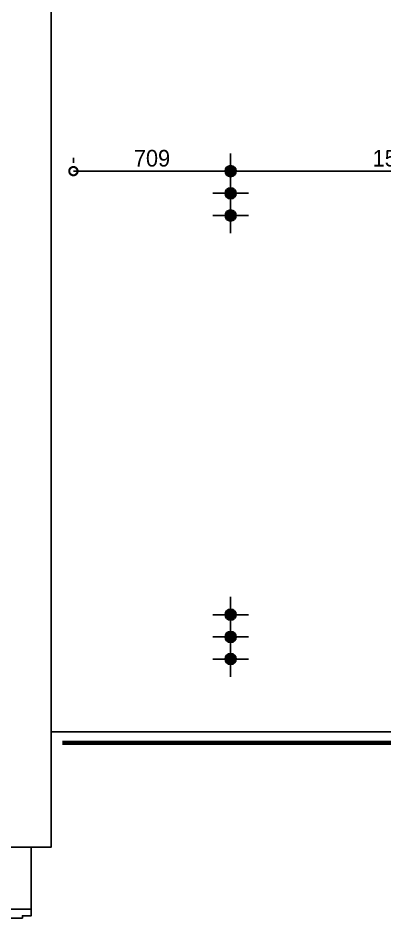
# Model space of a CAD drawing. Header units: inches. Extents: x 15866 to 103813, y -56635 to -28561.
# Drawn here: x 45366 to 47017, y -40715 to -36657 of the extents above; entities that cross this region are included whole.
import ezdxf

# ---------------------------------------------------------------- set-up
doc = ezdxf.new("R2010")
doc.units = ezdxf.units.IN
doc.header["$LTSCALE"] = 50
doc.header["$MEASUREMENT"] = 0
doc.linetypes.add('HID', pattern=[2.5, 1.5, -1])
for name, color, linetype in [('06-LIGHT', 4, 'Continuous'), ('07-DIM WAL', 5, 'Continuous'), ('2-con', 2, 'Continuous'), ('CEIL-LIGHT', 7, 'Continuous'), ('CO-DO-FR', 7, 'Continuous'), ('RC-LIGHT', 7, 'Continuous')]:
    doc.layers.add(name, color=color, linetype=linetype)
doc.styles.add('스타일1', font='HY울릉도M.TTF')
doc.dimstyles.new('30', dxfattribs={"dimscale": 30, "dimtxt": 2.5, "dimasz": 2.5, "dimexe": 1.25, "dimexo": 2, "dimtad": 1, "dimdec": 0, "dimtxsty": '스타일1', "dimblk": 'DOTSMALL', "dimcen": 2.5, "dimclrd": 1, "dimclre": 1, "dimclrt": 7, "dimadec": 0, "dimazin": 0, "dimtfac": 1, "dimtdec": 0, "dimtix": 1, "dimtmove": 0, "dimatfit": 3, "dimldrblk": 'DOTSMALL', "dimfxl": 1.25, "dimarcsym": 0})

# ---------------------------------------------------------------- blocks, each defined once
blk = doc.blocks.new('vudausewh')
at = {"layer": '2-con'}
blk.add_lwpolyline([(24016, -36422.6), (24016, -40394.6), (23401, -40394.6), (23401, -40202.6), (23806, -40202.6), (23806, -36422.6), (24016, -36422.6)], dxfattribs=at)
blk = doc.blocks.new('cjswjdej')
blk.add_line((45426, -40674.6), (45426, -40394.6))
at = {"layer": 'CO-DO-FR'}
blk.add_lwpolyline([(45226, -40674.6), (45426, -40674.6), (45426, -40704.6), (45386, -40704.6), (45386, -40714.6), (45266, -40714.6), (45266, -40704.6), (45226, -40704.6), (45226, -40674.6)], close=True, dxfattribs=at)
blk.add_blockref('vudausewh', (21500, 0))
blk = doc.blocks.new('1')
at = {"linetype": 'Continuous'}
h = blk.add_hatch(color=4, dxfattribs=at)
h.dxf.hatch_style = 1
edge = h.paths.add_edge_path()
edge.add_arc((11539653.5, -14273503.8), 37.5, 0, 360)
at = {"color": 1, "linetype": 'Continuous'}
for p, q in [((11539653.5, -14273637.1), (11539653.5, -14273370.5)), ((11539520.2, -14273503.8), (11539786.8, -14273503.8))]:
    blk.add_line(p, q, dxfattribs=at)
at = {"color": 4, "linetype": 'Continuous'}
for radius in [41.5, 37.5]:
    blk.add_circle((11539653.5, -14273503.8), radius, dxfattribs=at)
blk = doc.blocks.new('_DOTSMALL')
at = {"color": 0, "linetype": 'ByBlock', "const_width": 0.5}
blk.add_lwpolyline([(-0.0625, 0, 1), (0.0625, 0, 1)], format="xyb", close=True, dxfattribs=at)
blk = doc.blocks.new('*D187')
at = {"layer": '07-DIM WAL', "color": 1, "lineweight": -2, "transparency": 16777216}
for p, q in [((46325, -37287.1), (46325, -37309.6)), ((47825, -37347.1), (46325, -37347.1)), ((47825, -37407.1), (47825, -37384.6))]:
    blk.add_line(p, q, dxfattribs=at)
at = {"layer": 'Defpoints', "color": 0, "transparency": 16777216}
for p in [(46325, -37347.1), (46325, -37347.1), (47825, -37347.1)]:
    blk.add_point(p, dxfattribs=at)
at = {"layer": '07-DIM WAL', "color": 1, "lineweight": -2, "transparency": 16777216, "xscale": 75, "yscale": 75, "zscale": 75, "rotation": 180}
blk.add_blockref('_DOTSMALL', (46325, -37347.1), dxfattribs=at)
at = {"layer": '07-DIM WAL', "color": 1, "lineweight": -2, "transparency": 16777216, "xscale": 75, "yscale": 75, "zscale": 75}
blk.add_blockref('_DOTSMALL', (47825, -37347.1), dxfattribs=at)
at = {"layer": '07-DIM WAL', "color": 7, "transparency": 16777216, "insert": (47075, -37289.3), "char_height": 75, "attachment_point": 5, "style": '스타일1'}
blk.add_mtext('1500', dxfattribs=at)
blk = doc.blocks.new('*D188')
at = {"layer": '07-DIM WAL', "color": 1, "lineweight": -2, "transparency": 16777216}
for p, q in [((45616, -37287.1), (45616, -37309.6)), ((46325, -37287.1), (46325, -37309.6)), ((46325, -37347.1), (45616, -37347.1))]:
    blk.add_line(p, q, dxfattribs=at)
at = {"layer": 'Defpoints', "color": 0, "transparency": 16777216}
for p in [(45616, -37347.1), (45616, -37347.1), (46325, -37347.1)]:
    blk.add_point(p, dxfattribs=at)
at = {"layer": '07-DIM WAL', "color": 1, "lineweight": -2, "transparency": 16777216, "xscale": 75, "yscale": 75, "zscale": 75, "rotation": 180}
blk.add_blockref('_DOTSMALL', (45616, -37347.1), dxfattribs=at)
at = {"layer": '07-DIM WAL', "color": 1, "lineweight": -2, "transparency": 16777216, "xscale": 75, "yscale": 75, "zscale": 75}
blk.add_blockref('_DOTSMALL', (46325, -37347.1), dxfattribs=at)
at = {"layer": '07-DIM WAL', "color": 7, "transparency": 16777216, "insert": (45970.5, -37289.3), "char_height": 75, "attachment_point": 5, "style": '스타일1'}
blk.add_mtext('709', dxfattribs=at)

msp = doc.modelspace()

# ---------------------------------------------------------------- linework, layer by layer
at = {"layer": '06-LIGHT', "color": 10, "linetype": 'HID', "const_width": 20}
msp.add_lwpolyline([(50034, -39924.6), (45566, -39924.6)], dxfattribs=at)
at = {"layer": 'CEIL-LIGHT'}
msp.add_lwpolyline([(50034, -39874.6), (45516, -39874.6)], dxfattribs=at)

# ---------------------------------------------------------------- block references
msp.add_blockref('cjswjdej', (0, 0))
at = {"layer": 'RC-LIGHT', "yscale": 0.6024096385271789, "zscale": 0.6024096385271789}
for p, xscale, rotation in [((-8552171.3, 6914251.4), -0.6024096385271789, 89.99999999999991), ((-8552171.3, 6914151.4), -0.6024096385271789, 89.99999999999991), ((8644821.2, 6914051.4), 0.6024096385271789, 270), ((-8552171.3, -6990945.6), 0.6024096385271789, 90.00000000000001), ((-8552171.3, -6991045.6), 0.6024096385271789, 90.00000000000001), ((-8552171.3, -6991145.6), 0.6024096385271789, 90.00000000000001)]:
    msp.add_blockref('1', p, dxfattribs=dict(at, xscale=xscale, rotation=rotation))

# ---------------------------------------------------------------- dimensions: what is measured, and where the dimension line sits
at = {"layer": '07-DIM WAL'}
for base, p1, p2, picture, middle in [((45616, -37347.1), (46325, -37347.1), (45616, -37347.1), '*D188', (45970.5, -37289.3)), ((46325, -37347.1), (47825, -37347.1), (46325, -37347.1), '*D187', (47075, -37289.3))]:
    dim = msp.add_linear_dim(base=base, p1=p1, p2=p2, dimstyle='30', dxfattribs=at)
    dim.commit()
    dim.dimension.update_dxf_attribs({"geometry": picture, "text_midpoint": middle})

doc.saveas('drawing.dxf')
